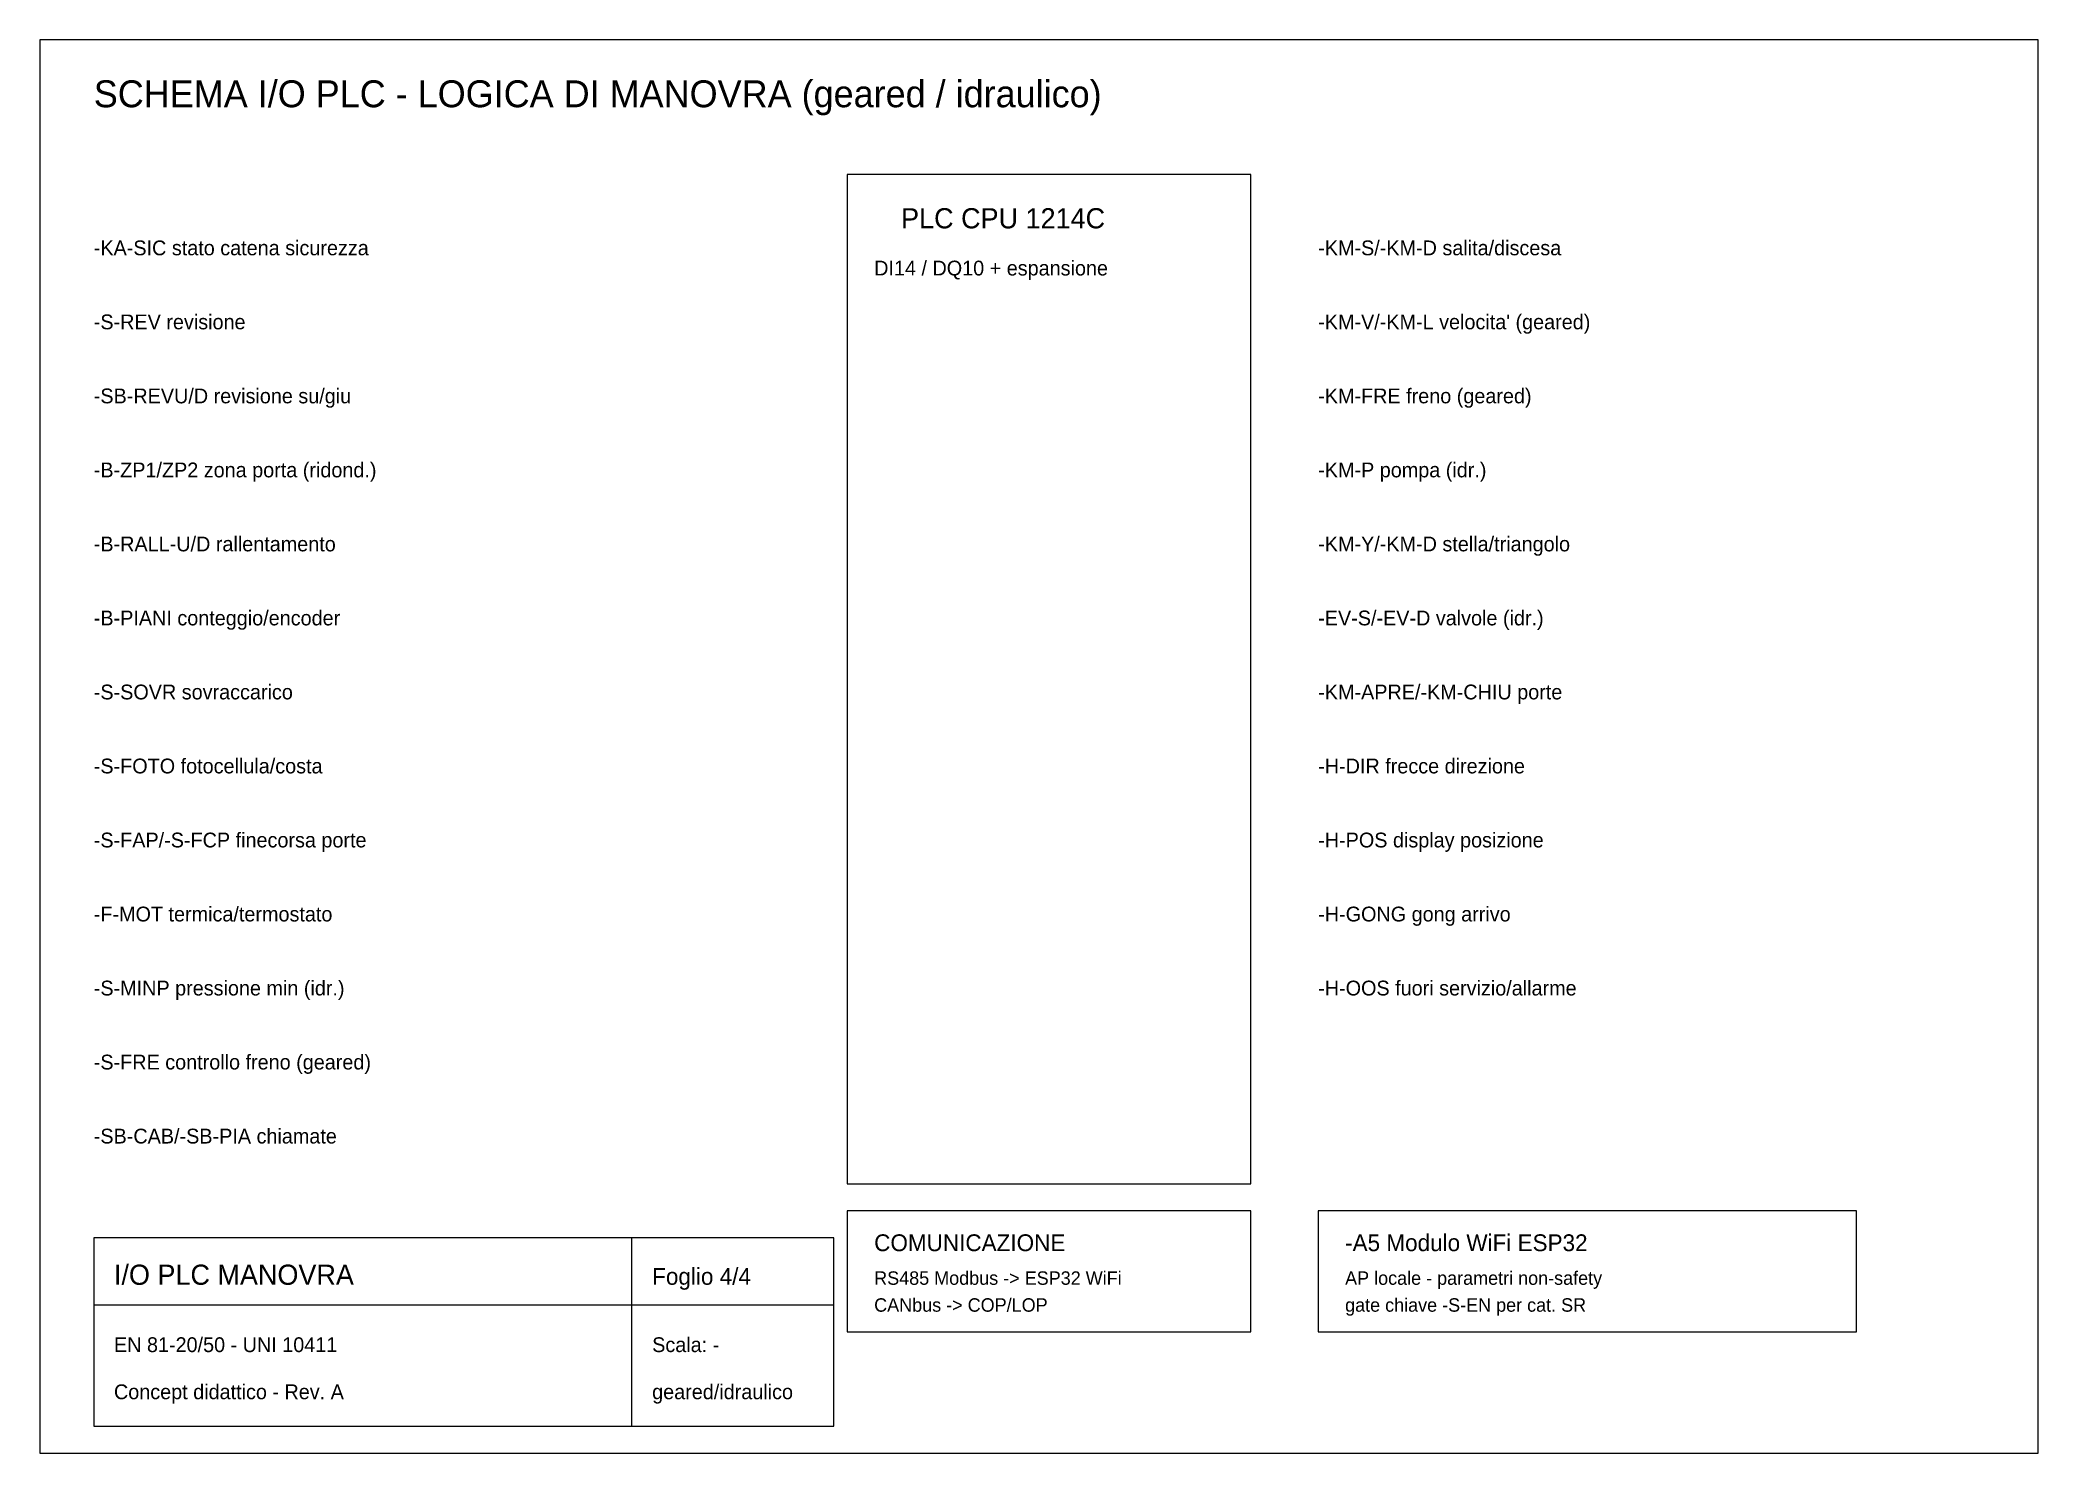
# Model space of a CAD drawing. Header units: metres. Extents: x 0 to 297, y 0 to 210.
import ezdxf

# ---------------------------------------------------------------- set-up
doc = ezdxf.new("R2010")
doc.units = ezdxf.units.M
for name, color, linetype in [('CARTIGLIO', 3, 'CONTINUOUS'), ('COMP', 4, 'CONTINUOUS'), ('CORNICE', 7, 'CONTINUOUS'), ('TESTO', 7, 'CONTINUOUS')]:
    doc.layers.add(name, color=color, linetype=linetype)

msp = doc.modelspace()

# ---------------------------------------------------------------- linework, layer by layer
at = {"layer": 'CARTIGLIO'}
for p, q in [((118, 32), (8, 32)), ((8, 32), (8, 4)), ((88, 4), (88, 32)), ((118, 4), (118, 32)), ((8, 22), (118, 22)), ((8, 4), (118, 4))]:
    msp.add_line(p, q, dxfattribs=at)
at = {"layer": 'COMP'}
for p, q in [((180, 190), (120, 190)), ((120, 190), (120, 40)), ((180, 40), (180, 190)), ((120, 40), (180, 40)), ((180, 36), (120, 36)), ((120, 36), (120, 18)), ((180, 18), (180, 36)), ((270, 36), (190, 36)), ((190, 36), (190, 18)), ((270, 18), (270, 36)), ((120, 18), (180, 18)), ((190, 18), (270, 18))]:
    msp.add_line(p, q, dxfattribs=at)
at = {"layer": 'CORNICE'}
for p, q in [((297, 210), (0, 210)), ((0, 210), (0, 0)), ((297, 0), (297, 210)), ((0, 0), (297, 0))]:
    msp.add_line(p, q, dxfattribs=at)

# ---------------------------------------------------------------- texts
at = {"layer": 'CARTIGLIO'}
msp.add_text('I/O PLC MANOVRA', height=3, dxfattribs=at).set_placement((11, 25))
at = {"layer": 'TESTO'}
for s, height, p in [('SCHEMA I/O PLC - LOGICA DI MANOVRA (geared / idraulico)', 4, (8, 200)), ('PLC CPU 1214C', 3, (128, 182)), ('-KA-SIC stato catena sicurezza', 2.2, (8, 178)), ('-KM-S/-KM-D salita/discesa', 2.2, (190, 178)), ('DI14 / DQ10 + espansione', 2.2, (124, 175)), ('-S-REV revisione', 2.2, (8, 167)), ("-KM-V/-KM-L velocita' (geared)", 2.2, (190, 167)), ('-SB-REVU/D revisione su/giu', 2.2, (8, 156)), ('-KM-FRE freno (geared)', 2.2, (190, 156)), ('-B-ZP1/ZP2 zona porta (ridond.)', 2.2, (8, 145)), ('-KM-P pompa (idr.)', 2.2, (190, 145)), ('-B-RALL-U/D rallentamento', 2.2, (8, 134)), ('-KM-Y/-KM-D stella/triangolo', 2.2, (190, 134)), ('-B-PIANI conteggio/encoder', 2.2, (8, 123)), ('-EV-S/-EV-D valvole (idr.)', 2.2, (190, 123)), ('-S-SOVR sovraccarico', 2.2, (8, 112)), ('-KM-APRE/-KM-CHIU porte', 2.2, (190, 112)), ('-S-FOTO fotocellula/costa', 2.2, (8, 101)), ('-H-DIR frecce direzione', 2.2, (190, 101)), ('-S-FAP/-S-FCP finecorsa porte', 2.2, (8, 90)), ('-H-POS display posizione', 2.2, (190, 90)), ('-F-MOT termica/termostato', 2.2, (8, 79)), ('-H-GONG gong arrivo', 2.2, (190, 79)), ('-S-MINP pressione min (idr.)', 2.2, (8, 68)), ('-H-OOS fuori servizio/allarme', 2.2, (190, 68)), ('-S-FRE controllo freno (geared)', 2.2, (8, 57)), ('-SB-CAB/-SB-PIA chiamate', 2.2, (8, 46)), ('COMUNICAZIONE', 2.5, (124, 30)), ('-A5 Modulo WiFi ESP32', 2.5, (194, 30)), ('Foglio 4/4', 2.5, (91, 25)), ('RS485 Modbus -> ESP32 WiFi', 2, (124, 25)), ('AP locale - parametri non-safety', 2, (194, 25)), ('CANbus -> COP/LOP', 2, (124, 21)), ('gate chiave -S-EN per cat. SR', 2, (194, 21)), ('EN 81-20/50 - UNI 10411', 2.2, (11, 15)), ('Scala: -', 2.2, (91, 15)), ('Concept didattico - Rev. A', 2.2, (11, 8)), ('geared/idraulico', 2.2, (91, 8))]:
    msp.add_text(s, height=height, dxfattribs=at).set_placement(p)

doc.saveas('drawing.dxf')
